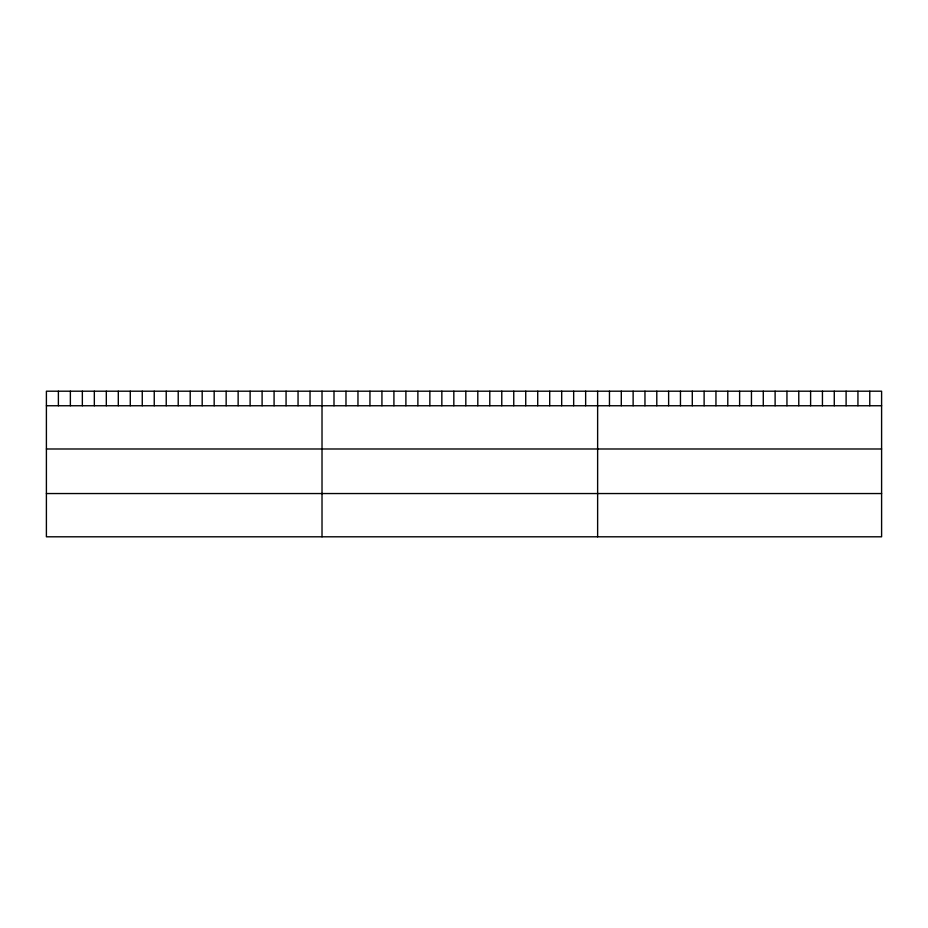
<?xml version="1.0" encoding="UTF-8"?>
<svg xmlns="http://www.w3.org/2000/svg" width="928" height="928" viewBox="0 0 928 928"><rect width="100%" height="100%" fill="white"/><g stroke="black" fill="none" stroke-linecap="round" stroke-linejoin="round"><path stroke-width="1.39" d="M881.6 405.745L881.6 536.802L46.4 536.802L46.4 391.198L881.6 391.198L881.6 405.745L46.4 405.745M46.4 448.99L881.6 448.99M46.4 493.545L881.6 493.545M869.768 391.198L869.768 405.745M857.936 391.198L857.936 405.745M846.104 391.198L846.104 405.745M834.272 391.198L834.272 405.745M822.44 391.198L822.44 405.745M810.608 391.198L810.608 405.745M798.776 391.198L798.776 405.745M786.944 391.198L786.944 405.745M775.112 391.198L775.112 405.745M763.28 391.198L763.28 405.745M751.448 391.198L751.448 405.745M739.616 391.198L739.616 405.745M727.784 391.198L727.784 405.745M715.952 391.198L715.952 405.745M704.12 391.198L704.12 405.745M692.288 391.198L692.288 405.745M680.456 391.198L680.456 405.745M668.624 391.198L668.624 405.745M656.792 391.198L656.792 405.745M644.96 391.198L644.96 405.745M633.128 391.198L633.128 405.745M621.296 391.198L621.296 405.745M609.464 391.198L609.464 405.745M597.632 391.198L597.632 536.802M585.649 391.198L585.649 405.745M573.666 391.198L573.666 405.745M561.684 391.198L561.684 405.745M549.701 391.198L549.701 405.745M537.718 391.198L537.718 405.745M525.735 391.198L525.735 405.745M513.752 391.198L513.752 405.745M501.77 391.198L501.77 405.745M489.787 391.198L489.787 405.745M477.804 391.198L477.804 405.745M465.821 391.198L465.821 405.745M453.827 391.198L453.827 405.745M441.844 391.198L441.844 405.745M429.861 391.198L429.861 405.745M417.878 391.198L417.878 405.745M405.896 391.198L405.896 405.745M393.913 391.198L393.913 405.745M381.93 391.198L381.93 405.745M369.947 391.198L369.947 405.745M357.964 391.198L357.964 405.745M345.982 391.198L345.982 405.745M333.999 391.198L333.999 405.745M322.016 391.198L322.016 536.802M310.033 391.198L310.033 405.745M298.05 391.198L298.05 405.745M286.068 391.198L286.068 405.745M274.085 391.198L274.085 405.745M262.102 391.198L262.102 405.745M250.119 391.198L250.119 405.745M238.136 391.198L238.136 405.745M226.154 391.198L226.154 405.745M214.171 391.198L214.171 405.745M202.188 391.198L202.188 405.745M190.205 391.198L190.205 405.745M178.211 391.198L178.211 405.745M166.228 391.198L166.228 405.745M154.245 391.198L154.245 405.745M142.262 391.198L142.262 405.745M130.28 391.198L130.28 405.745M118.297 391.198L118.297 405.745M106.314 391.198L106.314 405.745M94.331 391.198L94.331 405.745M82.348 391.198L82.348 405.745M70.366 391.198L70.366 405.745M58.383 391.198L58.383 405.745"/></g></svg>
